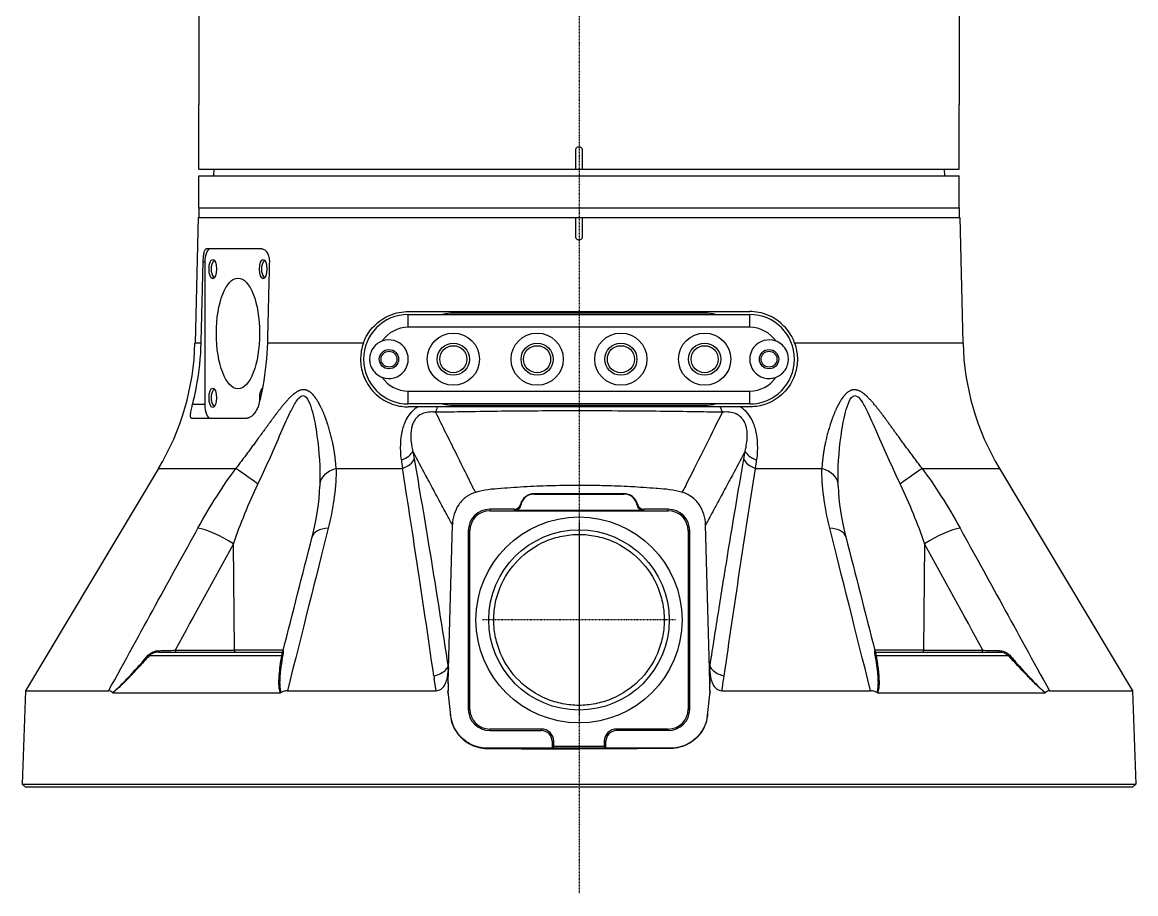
# Model space of a CAD drawing. Header units: millimetres. Extents: x 0 to 4378, y 0 to 2376.
# Drawn here: x 2128.3 to 2301.1, y 585.7 to 721.1 of the extents above; entities that cross this region are included whole.
import ezdxf

# ---------------------------------------------------------------- set-up
doc = ezdxf.new("R2010")
doc.units = ezdxf.units.MM
doc.header["$LTSCALE"] = 0.2
doc.linetypes.add('CENTER2', pattern=[1.125, 0.75, -0.125, 0.125, -0.125])
doc.layers.add('02_Center Line', color=1, linetype='CENTER2')

# ---------------------------------------------------------------- blocks, each defined once
blk = doc.blocks.new('A$C8e57dc05')
for p, q in [((-59, 168.38), (-59, 106)), ((59, 168.38), (59, 106)), ((-59, 96), (-59, 106)), ((59, 96), (59, 106)), ((-0.5, 96), (-0.5, 99)), ((0.5, 99), (0.5, 96)), ((-59, 96), (-0.5, 96)), ((-56.7, 96), (-56.71, 95)), ((-0.5, 96), (0.5, 96)), ((0.5, 96), (59, 96)), ((56.7, 96), (56.71, 95)), ((-59, 95), (59, 95)), ((-59, 90), (-59, 95)), ((59, 90), (59, 95)), ((-59, 90), (59, 90)), ((-59, 90), (-59, 88.5)), ((-59, 90), (59, 90)), ((59, 90), (59, 88.5)), ((-59.09, 88.5), (-59.6, 69.01)), ((-59.09, 88.5), (59.09, 88.5)), ((-0.5, 85.5), (-0.5, 88.5)), ((0.5, 88.5), (0.5, 85.5)), ((59.09, 88.5), (59.6, 69.01)), ((-49.24, 83.65), (-57.87, 83.65)), ((-58.07, 81.55), (-58.34, 81.55)), ((-58.07, 81.55), (-58.07, 59.45)), ((-26.5, 73.9), (26.5, 73.9)), ((-26.5, 73.45), (26.5, 73.45)), ((-26.5, 71.45), (-26.5, 73.45)), ((19.5, 73.65), (-19.5, 73.65)), ((26.5, 71.45), (26.5, 73.45)), ((26.5, 71.45), (-26.5, 71.45)), ((-58.65, 69.01), (-59.6, 69.01)), ((-33.46, 69.01), (-48.37, 69.01)), ((59.6, 69.01), (33.46, 69.01)), ((-26.5, 61.55), (26.5, 61.55)), ((-26.5, 59.55), (-26.5, 61.55)), ((26.5, 59.55), (26.5, 61.55)), ((-58.07, 59.45), (-59.99, 59.45)), ((26.5, 59.55), (-26.5, 59.55)), ((-25.09, 59.1), (-26.5, 59.1)), ((-21.96, 59.1), (-25.09, 59.1)), ((21.94, 59.1), (-21.96, 59.1)), ((-19.5, 59.35), (19.5, 59.35)), ((25.1, 59.1), (21.94, 59.1)), ((26.5, 59.1), (25.1, 59.1)), ((-60.16, 57.35), (-51.52, 57.35)), ((-65.26, 49.54), (-85.91, 14.99)), ((-65.26, 49.54), (-53.26, 49.54)), ((-37.7, 49.54), (-27.4, 49.54)), ((27.4, 49.54), (37.7, 49.54)), ((53.26, 49.54), (65.26, 49.54)), ((65.26, 49.54), (85.91, 14.99)), ((6.97, 45.63), (-6.97, 45.61)), ((-6.97, 45.61), (-6.97, 45.54)), ((-6.97, 45.54), (6.97, 45.56)), ((6.97, 45.56), (6.97, 45.63)), ((-10.05, 43.19), (-13.85, 43.19)), ((-13.85, 43.19), (-13.85, 42.95)), ((-13.85, 42.95), (13.85, 42.95)), ((10.02, 42.98), (-10.02, 42.98)), ((0, 42.98), (0, 42.95)), ((13.85, 43.19), (10.05, 43.19)), ((13.85, 42.95), (13.85, 43.19)), ((-58.53, 40.12), (-58.53, 40.12)), ((-20.26, 18.35), (-19.65, 40.77)), ((-16.95, 39.85), (-17.19, 39.85)), ((-17.19, 39.85), (-17.19, 12.15)), ((-16.95, 12.15), (-16.95, 39.85)), ((16.95, 39.85), (16.95, 12.15)), ((17.19, 39.85), (16.95, 39.85)), ((17.19, 12.15), (17.19, 39.85)), ((20.26, 18.35), (19.65, 40.77)), ((58.53, 40.12), (58.53, 40.12)), ((-53.49, 21.29), (-53.65, 37.81)), ((53.65, 37.81), (53.49, 21.29)), ((-65.21, 21), (-46.21, 21)), ((-62.69, 21.29), (-53.49, 21.29)), ((-45.9, 21.29), (-53.49, 21.29)), ((53.49, 21.29), (45.9, 21.29)), ((46.21, 21), (65.21, 21)), ((53.49, 21.29), (62.69, 21.29)), ((-66.68, 20.46), (-46.12, 20.46)), ((46.12, 20.46), (66.68, 20.46)), ((-20.32, 18.76), (-20.28, 18.45)), ((-20.32, 16.1), (-20.26, 18.35)), ((-20.32, 16.1), (-20.28, 18.3)), ((-20.26, 18.35), (-20.28, 18.3)), ((20.28, 18.3), (20.26, 18.35)), ((20.32, 16.1), (20.26, 18.35)), ((20.28, 18.45), (20.33, 18.76)), ((20.28, 18.3), (20.32, 16.1)), ((22.47, 16.89), (22.53, 17.3)), ((-71.23, 15.68), (-71.23, 15.68)), ((-22.18, 15), (-22.47, 16.89)), ((-20.3, 16.27), (-20.32, 14.98)), ((-20.3, 16.27), (-20.32, 16.1)), ((20.32, 16.1), (20.3, 16.27)), ((20.32, 14.98), (20.3, 16.27)), ((71.23, 15.68), (71.23, 15.68)), ((-85.91, 14.99), (-86.41, 0.5)), ((-85.91, 14.99), (-73.02, 14.99)), ((-72.35, 14.69), (-46.34, 14.69)), ((-45.26, 14.99), (-22.18, 14.99)), ((-20.33, 14.88), (-20.34, 14.98)), ((-20.33, 14.88), (-20.34, 14.98)), ((-20.33, 14.88), (-20.33, 14.88)), ((20.34, 14.98), (20.32, 14.98)), ((20.33, 14.88), (20.34, 14.98)), ((20.34, 14.98), (20.33, 14.88)), ((20.33, 14.88), (20.33, 14.88)), ((22.18, 14.99), (45.26, 14.99)), ((46.34, 14.69), (72.35, 14.69)), ((71.78, 15.18), (71.78, 15.18)), ((73.02, 14.99), (85.91, 14.99)), ((85.91, 14.99), (86.41, 0.5)), ((-17.19, 12.15), (-16.95, 12.15)), ((16.95, 12.15), (17.19, 12.15)), ((-19.91, 11.14), (-19.92, 11.14)), ((19.92, 11.14), (19.91, 11.14)), ((-5.83, 9.05), (-13.85, 9.05)), ((-13.85, 9.05), (-13.85, 8.81)), ((-13.85, 8.81), (-5.83, 8.81)), ((-5.83, 8.81), (-5.83, 9.05)), ((13.85, 9.05), (5.83, 9.05)), ((5.83, 8.81), (5.83, 9.05)), ((13.85, 8.81), (5.83, 8.81)), ((13.85, 8.81), (13.85, 9.05)), ((-4.17, 7.15), (-4.17, 6.08)), ((-3.93, 7.15), (-4.17, 7.15)), ((-3.93, 6.33), (-3.93, 7.15)), ((3.93, 7.15), (3.93, 6.33)), ((4.17, 7.15), (3.93, 7.15)), ((4.17, 6.08), (4.17, 7.15)), ((0, 6.08), (-14.17, 6.08)), ((-14.17, 6.08), (-4.17, 6.08)), ((0, 6.08), (-14.17, 6.08)), ((-14.17, 6.08), (-4.17, 6.08)), ((-4.17, 6.08), (-3.93, 6.33)), ((3.93, 6.33), (-3.93, 6.33)), ((14.17, 6.08), (0, 6.08)), ((0, 5.99), (0, 6.08)), ((14.17, 6.08), (0, 6.08)), ((3.93, 6.33), (4.17, 6.08)), ((4.17, 6.08), (14.17, 6.08)), ((4.17, 6.08), (14.17, 6.08)), ((-86.41, 0.5), (86.41, 0.5)), ((-85.93, 0), (-86.41, 0.5)), ((85.93, 0), (-85.93, 0)), ((85.93, 0), (86.41, 0.5))]:
    blk.add_line(p, q)
for centre, radius in [((-19.5, 66.5), 4.05), ((-6.5, 66.5), 4.05), ((6.5, 66.5), 4.05), ((19.5, 66.5), 4.05), ((-29.5, 66.5), 1.5), ((-29.5, 66.5), 1.23), ((-19.5, 66.5), 2.5), ((-19.5, 66.5), 2.1), ((-6.5, 66.5), 2.5), ((-6.5, 66.5), 2.1), ((6.5, 66.5), 2.5), ((6.5, 66.5), 2.1), ((19.5, 66.5), 2.5), ((19.5, 66.5), 2.1), ((29.5, 66.5), 1.5), ((29.5, 66.5), 1.23), ((0, 26), 16), ((0, 26), 14)]:
    blk.add_circle(centre, radius)
for centre, radius, start, end in [((-26.5, 66.5), 6.95, 90, 270), ((-19.5, 66.5), 7.15, 90, 103.5837), ((19.5, 66.5), 7.15, 76.4163, 90), ((26.5, 66.5), 6.95, 270, 90), ((-26.5, 66.5), 4.95, 90, 145.5885), ((26.5, 66.5), 4.95, 34.4115, 90), ((-29.5, 66.5), 3, 248.823, 111.177), ((29.5, 66.5), 3, 68.823, 291.177), ((-99.59, 70.06), 40, 329.1279, 358.5), ((99.59, 70.06), 40, 181.5, 210.8721), ((-26.5, 66.5), 4.95, 214.4115, 270), ((26.5, 66.5), 4.95, 270, 325.5885), ((-19.5, 66.5), 7.15, 256.4163, 270), ((19.5, 66.5), 7.15, 270, 283.5837), ((-52.24, 55.72), 5, 18.7432, 18.7676), ((-52.24, 55.72), 5, 18.7432, 18.7676), ((52.24, 55.72), 5, 161.1092, 161.2566), ((-6.97, 43.44), 2.17, 90.0924, 166.2597), ((-6.97, 43.44), 2.1, 90.0924, 169.9072), ((6.97, 43.46), 2.17, 13.3227, 90.0923), ((6.97, 43.46), 2.1, 9.6715, 90.0923), ((-13.85, 39.85), 3.34, 90, 180), ((-13.85, 39.85), 3.1, 90, 180), ((13.85, 39.85), 3.34, 360, 90), ((13.85, 39.85), 3.1, 0, 90), ((-179.07, -4.62), 159.93, 5.6562, 7.0042), ((179.07, -4.62), 159.93, 172.9958, 174.3438), ((-13.85, 12.15), 3.34, 180, 270), ((-13.85, 12.15), 3.1, 180, 270), ((13.85, 12.15), 3.1, 270, 0), ((13.85, 12.15), 3.34, 270, 360), ((-5.83, 7.15), 1.9, 359.9077, 90), ((-5.83, 7.15), 1.66, 359.9077, 90), ((5.83, 7.15), 1.9, 90, 180.0923), ((5.83, 7.15), 1.66, 90, 180.0923)]:
    blk.add_arc(centre, radius, start, end)
for centre, major_axis, ratio, start_param, end_param in [((-57.25, 81.55), (0, 2.1), 0.390731, 0, 1.570796), ((-56.61, 80.5), (0, 1.25), 0.390731, 6.049734, 9.65823), ((-48.79, 80.5), (0, 1.25), 0.390731, 6.049734, 9.65823), ((-56.61, 60.5), (0, 1.25), 0.390731, 6.049734, 9.65823), ((-49.02, 60.5), (0, 1.5), 0.390731, 0.205284, 1.911508), ((-45.37, 55.72), (0, 5), 0.868445, 6.138405, 6.138503), ((45.37, 55.72), (0, 5), 0.868445, 0.144148, 0.144722), ((-57.25, 59.45), (0, -2.1), 0.390731, 4.712389, 6.283185), ((-22.83, 60.85), (-0.01, 3), 0.357079, 3.672446, 4.087749), ((22.81, 60.85), (0.01, 3), 0.357294, 2.196055, 2.611263), ((45.37, 55.72), (0, 5), 0.868445, 0.412475, 0.412481), ((-28.69, 52.31), (2.96, 0.47), 0.557742, 5.011483, 5.958751), ((-25.72, 49.89), (1.39, 2.66), 0.815334, 0.639928, 0.640823), ((28.69, 52.31), (-2.96, 0.47), 0.557597, 0.324372, 1.271561), ((25.72, 49.89), (1.39, -2.66), 0.815334, 2.500772, 2.501614), ((-18.02, 66.21), (-0.29, -37.61), 0.274945, 5.134704, 5.173788), ((-28.48, 51.08), (2.95, 0.52), 0.589057, 4.98167, 5.949617), ((-25.72, 49.89), (3, 0.16), 0.173988, 1.26385, 1.263895), ((25.72, 49.89), (-3, 0.16), 0.173988, 5.019996, 5.020042), ((28.48, 51.08), (-2.95, 0.52), 0.589055, 0.333545, 1.301502), ((18.02, 66.21), (-0.29, 37.61), 0.274915, 4.251018, 4.290277), ((-49.76, 46.97), (-4.05, 2.93), 0.011762, 4.740824, 5.764314), ((-35.22, 46.97), (-5, 0.07), 0.585411, 5.239754, 6.263245), ((35.22, 46.97), (5, 0.07), 0.585411, 0.019941, 1.043431), ((49.76, 46.97), (4.05, 2.93), 0.011762, 0.518871, 1.542362), ((1043.43, -568.16), (-1027.19, 614.44), 0.484985, 6.282229, 6.284059), ((1043.43, -568.16), (-1027.19, 614.44), 0.484985, 6.282229, 6.284059), ((165.22, 106.7), (-186.67, -48.48), 0.468589, 0.1424, 0.148339), ((165.22, 106.7), (-186.67, -48.48), 0.468589, 0.1424, 0.148339), ((-10.05, 44.19), (-0.099, 0.996), 0.998615, 3.04286, 4.373273), ((-10.02, 43.98), (0.159, -0.989), 0.998593, 6.123851, 7.517836), ((1555.62, 504.2), (-1564.67, -460.36), 0.038153, 6.281207, 6.283661), ((-1557.03, 506.54), (1566.09, -462.68), 0.038188, 6.282491, 6.284942), ((10.02, 43.98), (-0.166, -0.987), 0.998589, 5.048536, 6.449863), ((10.05, 44.19), (-0.106, -0.996), 0.998613, 5.051016, 6.388706), ((1225.74, 43.53), (-1235.81, 0), 0.052336, 0.005169, 0.00841), ((-1225.03, 43.55), (1235.1, 0), 0.052336, 6.274402, 6.277645), ((-55.56, 37.68), (-4.39, 2.4), 0.218433, 4.383548, 5.778492), ((-36.57, 37.68), (-4.84, 1.24), 0.468779, 5.336155, 6.2832), ((36.57, 37.68), (4.84, 1.24), 0.468779, 6.28317, 7.230215), ((55.56, 37.68), (4.39, 2.4), 0.218433, 0.504693, 1.899637), ((-36.57, 37.68), (-4.84, 1.24), 0.468779, 0.000015, 0.000887), ((36.57, 37.68), (4.84, 1.24), 0.468779, 6.282299, 6.28317), ((-67.62, 21.52), (14.71, 0.29), 0.02353, 4.875876, 5.053548), ((-65.21, 21.3), (0, -0.3), 0.003767, 4.959733, 6.283185), ((-62.57, 21.3), (0, -0.3), 0.382683, 4.73857, 6.283185), ((-53.37, 21.3), (0, -0.3), 0.382683, 4.735297, 6.283185), ((-46.21, 21.3), (-0.073, -0.291), 0.999994, 0.247328, 1.570796), ((46.21, 21.3), (0.073, -0.291), 0.999994, 4.712389, 6.035857), ((53.37, 21.3), (0, -0.3), 0.382683, 0, 1.547888), ((62.57, 21.3), (0, -0.3), 0.382683, 0, 1.544615), ((65.21, 21.3), (0, -0.3), 0.003767, 0, 1.323452), ((-66.87, 20.66), (-0.224, 0.2), 0.134465, 1.948729, 2.686312), ((-46.25, 20.66), (0.295, -0.054), 0.660564, 5.287348, 6.024931), ((46.25, 20.66), (-0.295, -0.054), 0.660564, 0.258254, 0.995837), ((66.87, 20.66), (-0.224, -0.2), 0.134465, 0.455281, 1.192863), ((271.96, 35.69), (-294.35, 47.21), 0.836196, 0.262955, 0.264608), ((-29.22, 25.69), (-7.25, 11.15), 0.468896, 3.729367, 3.745925), ((-23.15, 18.43), (2.96, 0.46), 0.547763, 5.932152, 5.961535), ((-0.47, -35.2), (86.39, 23.11), 0.636339, 1.630182, 1.630199), ((23.15, 18.43), (-2.96, 0.46), 0.547764, 0.32164, 0.35105), ((28.49, 25.12), (-6.5, -10.56), 0.474806, 5.64744, 5.664857), ((0.47, -35.2), (86.39, -23.11), 0.636342, 1.511381, 1.511398), ((-283.4, -703.41), (317.76, 1361.56), 0.115024, 5.294815, 5.296453), ((13.1, -89.57), (88.92, -378.22), 0.027941, 4.425712, 4.425723), ((-1.16, 149.42), (29.64, 133.4), 0.565777, 3.276907, 3.277209)]:
    blk.add_ellipse(centre, major_axis=major_axis, ratio=ratio, start_param=start_param, end_param=end_param)
for centre, major_axis in [((-56.84, 80.5), (0, -1.5)), ((-49.02, 80.5), (0, -1.5)), ((-52.93, 70.5), (0, 8.6)), ((-56.84, 60.5), (0, -1.5))]:
    blk.add_ellipse(centre, major_axis=major_axis, ratio=0.390731)
for points, knots in [([(-0.5, 99), (-0.5, 99.06), (-0.49, 99.11), (-0.47, 99.17), (-0.45, 99.22), (-0.43, 99.27), (-0.39, 99.31), (-0.36, 99.36), (-0.31, 99.39), (-0.27, 99.42), (-0.22, 99.45), (-0.16, 99.48), (-0.11, 99.49), (-0.07, 99.5), (-0.04, 99.5), (0, 99.5), (0.06, 99.5), (0.11, 99.49), (0.17, 99.47), (0.22, 99.45), (0.27, 99.43), (0.31, 99.39), (0.36, 99.36), (0.39, 99.31), (0.42, 99.27), (0.45, 99.22), (0.48, 99.16), (0.49, 99.11), (0.5, 99.07), (0.5, 99.04), (0.5, 99)], [0, 0, 0, 0, 0.107468, 0.107468, 0.107468, 0.214935, 0.214935, 0.214935, 0.322405, 0.322405, 0.322405, 0.429877, 0.429877, 0.429877, 0.5, 0.5, 0.5, 0.607468, 0.607468, 0.607468, 0.714935, 0.714935, 0.714935, 0.822405, 0.822405, 0.822405, 0.929877, 0.929877, 0.929877, 1, 1, 1, 1]), ([(0.5, 85.5), (0.5, 85.44), (0.49, 85.37), (0.44, 85.25), (0.4, 85.19), (0.31, 85.1), (0.25, 85.06), (0.13, 85.01), (0.06, 85), (-0.06, 85), (-0.13, 85.01), (-0.25, 85.06), (-0.31, 85.1), (-0.4, 85.19), (-0.44, 85.25), (-0.49, 85.37), (-0.5, 85.44), (-0.5, 85.5)], [-0.3013915, -0.3013915, -0.3013915, -0.3013915, -0.2825592, -0.2825592, -0.2637158, -0.2637158, -0.2448765, -0.2448765, -0.2260372, -0.2260372, -0.207198, -0.207198, -0.1883587, -0.1883587, -0.1695153, -0.1695153, -0.150683, -0.150683, -0.150683, -0.150683]), ([(-58.34, 81.55), (-58.34, 81.55), (-58.34, 81.56), (-58.33, 81.83), (-58.32, 82.11), (-58.26, 82.62), (-58.23, 82.85), (-58.15, 83.22), (-58.1, 83.39), (-57.99, 83.6), (-57.93, 83.65), (-57.87, 83.65)], [0.6379721, 0.6379721, 0.6379721, 0.6379721, 0.6391913, 0.6391913, 0.7180921, 0.7180921, 0.796993, 0.796993, 0.8776444, 0.8776444, 0.9572533, 0.9572533, 0.9572533, 0.9572533]), ([(-49.24, 83.65), (-49.09, 83.65), (-48.93, 83.6), (-48.64, 83.39), (-48.5, 83.22), (-48.29, 82.85), (-48.2, 82.62), (-48.08, 82.11), (-48.06, 81.83), (-48.06, 81.56), (-48.06, 81.56), (-48.06, 81.55), (-48.06, 81.55)], [-0.3180621, -0.3180621, -0.3180621, -0.3180621, -0.2384532, -0.2384532, -0.1578017, -0.1578017, -0.0789009, -0.0789009, 0, 0, 0, 0.0012192, 0.0012192, 0.0012192, 0.0012192]), ([(-33.46, 69.01), (-33.42, 69.14), (-33.37, 69.26), (-32.95, 70.25), (-32.41, 71.04), (-31.13, 72.36), (-30.27, 72.95), (-28.42, 73.71), (-27.43, 73.9), (-26.5, 73.9)], [-4.4975814, -4.4975814, -4.4975814, -4.4975814, -4.4595044, -4.4595044, -4.1821345, -4.1821345, -3.8611418, -3.8611418, -3.5497383, -3.5497383, -3.5497383, -3.5497383]), ([(33.46, 69.01), (33.42, 69.14), (33.37, 69.26), (32.95, 70.25), (32.41, 71.04), (31.13, 72.36), (30.27, 72.95), (28.42, 73.71), (27.43, 73.9), (26.5, 73.9)], [2.6144338, 2.6144338, 2.6144338, 2.6144338, 2.6525109, 2.6525109, 2.9298808, 2.9298808, 3.2508735, 3.2508735, 3.562277, 3.562277, 3.562277, 3.562277]), ([(-30.58, 69.3), (-30.87, 69.18), (-31.15, 69.03), (-31.7, 68.58), (-31.95, 68.28), (-32.29, 67.65), (-32.4, 67.34), (-32.5, 66.79), (-32.51, 66.55), (-32.48, 66.05), (-32.43, 65.79), (-32.22, 65.16), (-32.01, 64.81), (-31.51, 64.25), (-31.24, 64.03), (-30.81, 63.8), (-30.7, 63.75), (-30.58, 63.7)], [1.2268669, 1.2268669, 1.2268669, 1.2268669, 1.3235072, 1.3235072, 1.4458602, 1.4458602, 1.5462407, 1.5462407, 1.6187246, 1.6187246, 1.7008007, 1.7008007, 1.8260436, 1.8260436, 1.9370582, 1.9370582, 1.9761784, 1.9761784, 1.9761784, 1.9761784]), ([(30.58, 63.7), (30.87, 63.82), (31.15, 63.97), (31.7, 64.42), (31.95, 64.72), (32.29, 65.35), (32.4, 65.66), (32.5, 66.21), (32.51, 66.45), (32.48, 66.95), (32.43, 67.21), (32.22, 67.84), (32.01, 68.19), (31.51, 68.75), (31.24, 68.97), (30.81, 69.2), (30.7, 69.25), (30.58, 69.3)], [1.2268669, 1.2268669, 1.2268669, 1.2268669, 1.3235072, 1.3235072, 1.4458602, 1.4458602, 1.5462407, 1.5462407, 1.6187246, 1.6187246, 1.7008007, 1.7008007, 1.8260436, 1.8260436, 1.9370582, 1.9370582, 1.9761784, 1.9761784, 1.9761784, 1.9761784]), ([(-59.99, 59.45), (-59.75, 60.39), (-59.53, 61.34), (-58.93, 64.56), (-58.7, 66.86), (-58.65, 69.01)], [10.9010528, 10.9010528, 10.9010528, 10.9010528, 11.1717579, 11.1717579, 11.804323, 11.804323, 11.804323, 11.804323]), ([(-48.37, 69.01), (-48.43, 66.86), (-48.66, 64.56), (-49.26, 61.34), (-49.47, 60.39), (-49.71, 59.45)], [12.011222, 12.011222, 12.011222, 12.011222, 12.6437871, 12.6437871, 12.9144923, 12.9144923, 12.9144923, 12.9144923]), ([(-33.46, 69.01), (-33.6, 68.62), (-33.71, 68.2), (-33.92, 67.05), (-33.93, 66.31), (-33.74, 64.74), (-33.49, 63.94), (-32.67, 62.27), (-32, 61.44), (-30.44, 60.16), (-29.57, 59.7), (-27.96, 59.21), (-27.24, 59.1), (-26.5, 59.1)], [-3.945016, -3.945016, -3.945016, -3.945016, -3.812381, -3.812381, -3.585477, -3.585477, -3.313627, -3.313627, -2.951009, -2.951009, -2.619445, -2.619445, -2.379641, -2.379641, -2.379641, -2.379641]), ([(33.46, 69.01), (33.6, 68.63), (33.71, 68.23), (33.91, 67.11), (33.93, 66.4), (33.77, 64.94), (33.58, 64.22), (32.91, 62.68), (32.38, 61.92), (31.04, 60.57), (30.19, 60.01), (28.53, 59.34), (27.75, 59.16), (26.8, 59.1), (26.65, 59.1), (26.5, 59.1)], [1.005877, 1.005877, 1.005877, 1.005877, 1.132319, 1.132319, 1.349956, 1.349956, 1.587223, 1.587223, 1.902131, 1.902131, 2.260383, 2.260383, 2.533826, 2.533826, 2.583595, 2.583595, 2.583595, 2.583595]), ([(-49.84, 47.1), (-48.66, 49.58), (-47.55, 52.09), (-45.92, 55.83), (-45.38, 57.07), (-44.52, 58.84), (-44.22, 59.42), (-43.58, 60.41), (-43.21, 60.84), (-42.47, 60.86), (-42.17, 60.43), (-41.71, 59.46), (-41.53, 58.89), (-41.07, 57.12), (-40.85, 55.87), (-40.33, 52.12), (-40.17, 49.59), (-40.22, 47.1)], [0, 0, 0, 0, 0.25, 0.25, 0.375, 0.375, 0.4375, 0.4375, 0.5, 0.5, 0.5625, 0.5625, 0.625, 0.625, 0.75, 0.75, 1, 1, 1, 1]), ([(40.22, 47.1), (40.17, 49.58), (40.33, 52.09), (40.84, 55.83), (41.06, 57.07), (41.52, 58.84), (41.7, 59.42), (42.15, 60.41), (42.45, 60.84), (43.19, 60.86), (43.56, 60.43), (44.2, 59.46), (44.5, 58.89), (45.36, 57.12), (45.9, 55.87), (47.54, 52.12), (48.65, 49.59), (49.84, 47.1)], [0, 0, 0, 0, 0.25, 0.25, 0.375, 0.375, 0.4375, 0.4375, 0.5, 0.5, 0.5625, 0.5625, 0.625, 0.625, 0.75, 0.75, 1, 1, 1, 1]), ([(-60.16, 57.35), (-60.16, 57.35), (-60.16, 57.35), (-60.17, 57.35), (-60.17, 57.35), (-60.19, 57.35), (-60.19, 57.36), (-60.22, 57.37), (-60.24, 57.4), (-60.29, 57.5), (-60.3, 57.61), (-60.29, 57.91), (-60.27, 58.11), (-60.19, 58.59), (-60.13, 58.87), (-60.04, 59.26), (-60.01, 59.35), (-59.99, 59.45)], [-0.3477684, -0.3477684, -0.3477684, -0.3477684, -0.345386, -0.345386, -0.3386296, -0.3386296, -0.3271859, -0.3271859, -0.2869692, -0.2869692, -0.2114242, -0.2114242, -0.12316, -0.12316, -0.0304817, -0.0304817, 0, 0, 0, 0]), ([(-49.71, 59.45), (-49.77, 59.23), (-49.85, 59.01), (-50.06, 58.55), (-50.2, 58.32), (-50.5, 57.94), (-50.64, 57.79), (-50.92, 57.57), (-51.04, 57.49), (-51.23, 57.4), (-51.3, 57.38), (-51.4, 57.36), (-51.43, 57.36), (-51.47, 57.35), (-51.49, 57.35), (-51.51, 57.35), (-51.52, 57.35), (-51.52, 57.35)], [-0.6836145, -0.6836145, -0.6836145, -0.6836145, -0.6141635, -0.6141635, -0.5308239, -0.5308239, -0.4571722, -0.4571722, -0.3969814, -0.3969814, -0.3635709, -0.3635709, -0.3478024, -0.3478024, -0.3393636, -0.3393636, -0.3355566, -0.3355566, -0.3355566, -0.3355566]), ([(-27.57, 50.87), (-27.76, 52.59), (-27.71, 54.13), (-27.4, 55.43), (-27.24, 56.08), (-27.07, 56.62), (-26.67, 57.32), (-26.28, 58.01), (-25.72, 58.65), (-25.09, 59.1)], [0, 0, 0, 0, 0.5, 0.5, 0.5, 0.75, 0.75, 0.75, 1, 1, 1, 1]), ([(25.1, 59.1), (25.73, 58.64), (26.28, 58.01), (26.68, 57.31), (27.08, 56.62), (27.25, 56.07), (27.4, 55.42), (27.71, 54.13), (27.77, 52.59), (27.57, 50.87)], [0, 0, 0, 0, 0.25, 0.25, 0.25, 0.5, 0.5, 0.5, 1, 1, 1, 1]), ([(-22.28, 58.27), (-22.49, 58.29), (-22.68, 58.3), (-23.04, 58.3), (-23.15, 58.3), (-23.74, 58.24), (-24.06, 58.16), (-24.8, 57.8), (-25.11, 57.55), (-25.48, 57.09), (-25.59, 56.92), (-25.73, 56.65), (-25.77, 56.56), (-25.85, 56.36), (-25.9, 56.22), (-26.21, 55.17), (-26.17, 53.82), (-25.8, 52.23)], [0, 0, 0, 0, 0.0625, 0.0625, 0.125, 0.125, 0.25, 0.25, 0.375, 0.375, 0.4375, 0.4375, 0.46875, 0.46875, 0.5, 0.5, 1, 1, 1, 1]), ([(-22.28, 58.27), (-21.22, 56.13), (-20.19, 54.06), (-19.19, 52.05), (-18.61, 50.88), (-18.04, 49.73), (-17.48, 48.6), (-17.24, 48.1), (-16.99, 47.6), (-16.75, 47.1), (-16.71, 47.03), (-16.67, 46.95), (-16.64, 46.88), (-16.54, 46.68), (-16.44, 46.49), (-16.34, 46.29)], [0, 0, 0, 0, 0.503955, 0.503955, 0.503955, 0.797494, 0.797494, 0.797494, 0.92816, 0.92816, 0.92816, 0.94799, 0.94799, 0.94799, 1, 1, 1, 1]), ([(20.87, 58.28), (19.52, 58.29), (18.18, 58.32), (16.8, 58.34), (14.97, 58.37), (13.12, 58.39), (11.25, 58.41), (10.21, 58.42), (9.17, 58.43), (8.12, 58.44), (5.43, 58.46), (2.72, 58.47), (0.01, 58.47), (-3.79, 58.47), (-7.61, 58.45), (-11.33, 58.41), (-13.14, 58.39), (-14.94, 58.36), (-16.73, 58.34), (-16.77, 58.34), (-16.81, 58.34), (-16.85, 58.34), (-18.21, 58.31), (-19.55, 58.29), (-20.87, 58.28)], [0, 0, 0, 0, 0.100865, 0.100865, 0.100865, 0.23445, 0.23445, 0.23445, 0.308759, 0.308759, 0.308759, 0.5, 0.5, 0.5, 0.767138, 0.767138, 0.767138, 0.897641, 0.897641, 0.897641, 0.900606, 0.900606, 0.900606, 1, 1, 1, 1]), ([(25.8, 52.23), (25.98, 53.02), (26.09, 53.75), (26.11, 54.41), (26.11, 54.41), (26.11, 54.42), (26.11, 54.42), (26.12, 54.75), (26.11, 55.06), (26.08, 55.35), (26.06, 55.5), (26.04, 55.64), (26.01, 55.78), (26, 55.84), (25.98, 55.91), (25.97, 55.97), (25.95, 56.04), (25.94, 56.06), (25.91, 56.16), (25.87, 56.32), (25.81, 56.47), (25.75, 56.61), (25.64, 56.84), (25.51, 57.06), (25.35, 57.25), (25.23, 57.41), (25.09, 57.54), (24.93, 57.67), (24.77, 57.79), (24.56, 57.92), (24.42, 57.99), (24.38, 58.01), (24.33, 58.03), (24.29, 58.05), (23.76, 58.26), (23.07, 58.36), (22.27, 58.27)], [0, 0, 0, 0, 0.248288, 0.248288, 0.248288, 0.25, 0.25, 0.25, 0.375, 0.375, 0.375, 0.4375, 0.4375, 0.4375, 0.46875, 0.46875, 0.46875, 0.5, 0.5, 0.5, 0.546736, 0.546736, 0.546736, 0.625, 0.625, 0.625, 0.6875, 0.6875, 0.6875, 0.75, 0.75, 0.75, 0.769239, 0.769239, 0.769239, 1, 1, 1, 1]), ([(-19.65, 40.77), (-19.94, 41.31), (-20.23, 41.85), (-20.53, 42.39), (-20.63, 42.57), (-20.72, 42.75), (-20.82, 42.94), (-21.03, 43.32), (-21.24, 43.7), (-21.45, 44.09), (-21.6, 44.38), (-21.76, 44.67), (-21.92, 44.97), (-22.37, 45.81), (-22.83, 46.66), (-23.28, 47.5), (-23.45, 47.83), (-23.62, 48.15), (-23.8, 48.47), (-24.42, 49.64), (-25.05, 50.81), (-25.67, 51.99), (-25.71, 52.07), (-25.76, 52.15), (-25.8, 52.23)], [0, 0, 0, 0, 0.142165, 0.142165, 0.142165, 0.190379, 0.190379, 0.190379, 0.291409, 0.291409, 0.291409, 0.368385, 0.368385, 0.368385, 0.589898, 0.589898, 0.589898, 0.673716, 0.673716, 0.673716, 0.979051, 0.979051, 0.979051, 1, 1, 1, 1]), ([(25.8, 52.23), (25.76, 52.15), (25.71, 52.07), (25.67, 51.99), (25.05, 50.82), (24.42, 49.64), (23.8, 48.48), (23.63, 48.15), (23.45, 47.83), (23.28, 47.51), (22.83, 46.66), (22.37, 45.82), (21.92, 44.98), (21.76, 44.68), (21.6, 44.39), (21.45, 44.09), (21.14, 43.52), (20.83, 42.96), (20.53, 42.39), (20.37, 42.09), (20.2, 41.79), (20.04, 41.5), (19.91, 41.25), (19.78, 41.01), (19.65, 40.77)], [0, 0, 0, 0, 0.020822, 0.020822, 0.020822, 0.326008, 0.326008, 0.326008, 0.410231, 0.410231, 0.410231, 0.631192, 0.631192, 0.631192, 0.708655, 0.708655, 0.708655, 0.857866, 0.857866, 0.857866, 0.936375, 0.936375, 0.936375, 1, 1, 1, 1]), ([(20.26, 18.35), (20.72, 21.31), (21.16, 24.16), (21.6, 26.9), (21.81, 28.27), (22.03, 29.62), (22.24, 30.94), (22.35, 31.6), (22.45, 32.26), (22.56, 32.9), (22.61, 33.23), (22.66, 33.55), (22.71, 33.87), (22.74, 34.03), (22.76, 34.19), (22.79, 34.35), (22.81, 34.51), (22.84, 34.64), (22.87, 34.82), (23.83, 40.75), (24.74, 46.14), (25.59, 51)], [0, 0, 0, 0, 0.25, 0.25, 0.25, 0.375, 0.375, 0.375, 0.4375, 0.4375, 0.4375, 0.46875, 0.46875, 0.46875, 0.484375, 0.484375, 0.484375, 0.5, 0.5, 0.5, 1, 1, 1, 1]), ([(15.97, 45.84), (14.71, 46.2), (13.43, 46.33), (12.16, 46.41), (12.1, 46.42), (12.05, 46.42), (11.99, 46.42), (10.7, 46.51), (9.41, 46.6), (8.11, 46.68), (8.07, 46.68), (8.03, 46.68), (7.99, 46.68), (6.68, 46.75), (5.37, 46.81), (4.06, 46.84), (2.71, 46.88), (1.36, 46.9), (0.01, 46.9), (0, 46.9), (-0.02, 46.9), (-0.03, 46.9), (-1.37, 46.9), (-2.7, 46.88), (-4.04, 46.84), (-5.38, 46.81), (-6.73, 46.75), (-8.07, 46.68), (-8.08, 46.68), (-8.09, 46.68), (-8.1, 46.68), (-9.43, 46.6), (-10.75, 46.51), (-12.07, 46.41), (-12.1, 46.41), (-12.13, 46.41), (-12.15, 46.41), (-13.46, 46.32), (-14.77, 46.21), (-16.05, 45.82)], [0.0000002, 0.0000002, 0.0000002, 0.0000002, 0.1197627, 0.1197627, 0.1197627, 0.125, 0.125, 0.125, 0.246087, 0.246087, 0.246087, 0.25, 0.25, 0.25, 0.3724227, 0.3724227, 0.3724227, 0.4986303, 0.4986303, 0.4986303, 0.5, 0.5, 0.5, 0.6246397, 0.6246397, 0.6246397, 0.75, 0.75, 0.75, 0.7511764, 0.7511764, 0.7511764, 0.875, 0.875, 0.875, 0.8775503, 0.8775503, 0.8775503, 1, 1, 1, 1]), ([(15.97, 45.84), (14.71, 46.2), (13.43, 46.33), (12.16, 46.41), (12.1, 46.42), (12.05, 46.42), (11.99, 46.42), (10.7, 46.51), (9.41, 46.6), (8.11, 46.68), (8.07, 46.68), (8.03, 46.68), (7.99, 46.68), (6.68, 46.75), (5.37, 46.81), (4.06, 46.84), (2.98, 46.87), (1.9, 46.89), (0.81, 46.9), (0.55, 46.9), (0.28, 46.9), (0.01, 46.9), (0, 46.9), (-0.02, 46.9), (-0.03, 46.9), (-1.37, 46.9), (-2.7, 46.88), (-4.04, 46.84), (-5.38, 46.81), (-6.73, 46.75), (-8.07, 46.68), (-8.08, 46.68), (-8.09, 46.68), (-8.1, 46.68), (-9.43, 46.6), (-10.75, 46.51), (-12.07, 46.41), (-12.1, 46.41), (-12.13, 46.41), (-12.15, 46.41), (-13.46, 46.32), (-14.77, 46.21), (-16.05, 45.82)], [0.0000002, 0.0000002, 0.0000002, 0.0000002, 0.1197627, 0.1197627, 0.1197627, 0.125, 0.125, 0.125, 0.246087, 0.246087, 0.246087, 0.25, 0.25, 0.25, 0.3724227, 0.3724227, 0.3724227, 0.4736258, 0.4736258, 0.4736258, 0.4986303, 0.4986303, 0.4986303, 0.5, 0.5, 0.5, 0.6246397, 0.6246397, 0.6246397, 0.75, 0.75, 0.75, 0.7511764, 0.7511764, 0.7511764, 0.875, 0.875, 0.875, 0.8775503, 0.8775503, 0.8775503, 1, 1, 1, 1]), ([(-16.05, 45.82), (-16.56, 45.67), (-17.05, 45.42), (-17.95, 44.77), (-18.35, 44.36), (-18.98, 43.44), (-19.22, 42.93), (-19.54, 41.88), (-19.63, 41.32), (-19.65, 40.77)], [-0.6621412, -0.6621412, -0.6621412, -0.6621412, -0.5000047, -0.5000047, -0.3301858, -0.3301858, -0.164801, -0.164801, -0.0000073, -0.0000073, -0.0000073, -0.0000073]), ([(19.65, 40.77), (19.63, 41.33), (19.54, 41.89), (19.21, 42.95), (18.97, 43.46), (18.37, 44.33), (17.97, 44.77), (17.17, 45.33), (16.69, 45.63), (15.97, 45.84)], [-1.628416, -1.628416, -1.628416, -1.628416, -1.143091, -1.143091, -0.655922, -0.655922, -0.223229, -0.223229, -0.000011, -0.000011, -0.000011, -0.000011]), ([(13.15, 27.52), (13.11, 27.81), (13.07, 28.1), (12.86, 29.27), (12.61, 30.13), (11.62, 32.61), (10.61, 34.11), (8.29, 36.5), (6.8, 37.54), (4.33, 38.59), (3.47, 38.85), (1.73, 39.2), (0.85, 39.29), (-0.85, 39.29), (-1.73, 39.2), (-3.47, 38.85), (-4.33, 38.59), (-6.8, 37.54), (-8.29, 36.5), (-10.61, 34.11), (-11.62, 32.61), (-12.61, 30.13), (-12.86, 29.27), (-13.18, 27.52), (-13.25, 26.65), (-13.23, 25.79), (-13.22, 24.97), (-13.13, 24.11), (-12.77, 22.42), (-12.51, 21.58), (-11.48, 19.17), (-10.46, 17.72), (-8.14, 15.41), (-6.66, 14.41), (-4.24, 13.4), (-3.39, 13.15), (-1.69, 12.81), (-0.83, 12.73), (0.83, 12.73), (1.69, 12.81), (3.39, 13.15), (4.24, 13.4), (6.66, 14.41), (8.14, 15.41), (10.46, 17.72), (11.48, 19.17), (12.51, 21.58), (12.77, 22.42), (13.13, 24.11), (13.22, 24.97), (13.24, 26.36), (13.21, 26.94), (13.15, 27.52)], [4.151559, 4.151559, 4.151559, 4.151559, 4.237295, 4.237295, 4.49331, 4.49331, 5.005338, 5.005338, 5.517531, 5.517531, 5.773627, 5.773627, 6.029724, 6.029724, 6.28582, 6.28582, 6.541917, 6.541917, 7.05411, 7.05411, 7.566138, 7.566138, 7.822152, 7.822152, 8.078167, 8.078167, 8.078167, 8.326445, 8.326445, 8.574723, 8.574723, 9.071279, 9.071279, 9.570043, 9.570043, 9.819425, 9.819425, 10.068807, 10.068807, 10.318189, 10.318189, 10.567571, 10.567571, 11.066335, 11.066335, 11.562892, 11.562892, 11.81117, 11.81117, 12.059448, 12.059448, 12.229726, 12.229726, 12.229726, 12.229726]), ([(-66.81, 20.56), (-66.63, 20.76), (-66.35, 20.94), (-66.08, 21.05), (-65.81, 21.16), (-65.52, 21.22), (-65.21, 21.23)], [0, 0, 0, 0, 0.5, 0.5, 0.5, 1, 1, 1, 1]), ([(-65.21, 21), (-65.22, 21), (-65.47, 20.99), (-65.64, 20.97), (-65.72, 20.95), (-65.79, 20.94), (-65.86, 20.92), (-65.92, 20.9), (-65.94, 20.9), (-66.01, 20.87), (-66.31, 20.77), (-66.53, 20.62), (-66.68, 20.46)], [0, 0, 0, 0, 0.25, 0.25, 0.25, 0.375, 0.375, 0.375, 0.5, 0.5, 0.5, 1, 1, 1, 1]), ([(-45.92, 21.23), (-45.92, 21.22), (-45.92, 21.17), (-45.92, 21.05), (-45.92, 20.93), (-45.93, 20.76), (-45.97, 20.56)], [0.0101077, 0.0101077, 0.0101077, 0.0101077, 0.5, 0.5, 0.5, 1, 1, 1, 1]), ([(45.97, 20.56), (45.93, 20.76), (45.92, 20.94), (45.92, 21.05), (45.92, 21.16), (45.92, 21.22), (45.92, 21.23)], [0, 0, 0, 0, 0.5, 0.5, 0.5, 0.9899733, 0.9899733, 0.9899733, 0.9899733]), ([(62.69, 21.29), (62.81, 21.29), (62.96, 21.28), (63.37, 21.27), (63.66, 21.27), (64.46, 21.24), (64.9, 21.23), (65.21, 21.23)], [0, 0, 0, 0, 0.25, 0.25, 0.5, 0.5, 1, 1, 1, 1]), ([(65.21, 21.23), (65.51, 21.22), (65.76, 21.18), (66.07, 21.05), (66.39, 20.93), (66.63, 20.76), (66.81, 20.56)], [0, 0, 0, 0, 0.5, 0.5, 0.5, 1, 1, 1, 1]), ([(-72.4, 14.71), (-72.02, 15.03), (-71.6, 15.41), (-71.16, 15.84), (-71.09, 15.91), (-71.02, 15.98), (-70.95, 16.05), (-70.82, 16.18), (-70.7, 16.3), (-70.57, 16.44), (-70.36, 16.65), (-70.14, 16.89), (-69.89, 17.14), (-69.78, 17.27), (-69.66, 17.4), (-69.54, 17.53), (-68.67, 18.45), (-67.78, 19.45), (-66.81, 20.56)], [0, 0, 0, 0, 0.25, 0.25, 0.25, 0.2932173, 0.2932173, 0.2932173, 0.375, 0.375, 0.375, 0.5, 0.5, 0.5, 0.5610134, 0.5610134, 0.5610134, 1, 1, 1, 1]), ([(-66.68, 20.46), (-67.26, 19.82), (-67.81, 19.22), (-68.33, 18.65), (-68.6, 18.37), (-68.85, 18.09), (-69.11, 17.83), (-69.22, 17.7), (-69.34, 17.58), (-69.46, 17.46), (-69.46, 17.45), (-69.47, 17.44), (-69.48, 17.44), (-69.6, 17.31), (-69.7, 17.2), (-69.84, 17.06), (-70.25, 16.64), (-70.59, 16.29), (-70.9, 15.99), (-71.02, 15.88), (-71.14, 15.76), (-71.25, 15.66), (-71.45, 15.47), (-71.6, 15.33), (-71.78, 15.18), (-71.96, 15.02), (-72.15, 14.86), (-72.35, 14.69)], [0, 0, 0, 0, 0.25, 0.25, 0.25, 0.375, 0.375, 0.375, 0.4338256, 0.4338256, 0.4338256, 0.4375, 0.4375, 0.4375, 0.5, 0.5, 0.5, 0.6787886, 0.6787886, 0.6787886, 0.75, 0.75, 0.75, 0.875, 0.875, 0.875, 0.9999999, 0.9999999, 0.9999999, 0.9999999]), ([(-46.34, 14.69), (-46.4, 14.86), (-46.45, 15.05), (-46.49, 15.24), (-46.51, 15.34), (-46.52, 15.44), (-46.53, 15.55), (-46.55, 15.65), (-46.56, 15.79), (-46.56, 15.87), (-46.57, 15.91), (-46.57, 15.95), (-46.57, 15.99), (-46.57, 16.13), (-46.58, 16.28), (-46.57, 16.45), (-46.57, 16.67), (-46.56, 16.94), (-46.54, 17.18), (-46.54, 17.27), (-46.53, 17.36), (-46.52, 17.46), (-46.45, 18.36), (-46.32, 19.36), (-46.12, 20.46)], [0.0000001, 0.0000001, 0.0000001, 0.0000001, 0.125, 0.125, 0.125, 0.1875, 0.1875, 0.1875, 0.25, 0.25, 0.25, 0.2795113, 0.2795113, 0.2795113, 0.375, 0.375, 0.375, 0.5, 0.5, 0.5, 0.5477601, 0.5477601, 0.5477601, 1, 1, 1, 1]), ([(-45.97, 20.56), (-46.09, 19.92), (-46.19, 19.33), (-46.26, 18.77), (-46.3, 18.49), (-46.33, 18.21), (-46.36, 17.95), (-46.37, 17.82), (-46.39, 17.67), (-46.4, 17.53), (-46.41, 17.39), (-46.42, 17.26), (-46.43, 17.13), (-46.46, 16.71), (-46.47, 16.38), (-46.46, 16.05), (-46.46, 15.97), (-46.46, 15.9), (-46.45, 15.82), (-46.43, 15.4), (-46.37, 15.03), (-46.26, 14.71)], [0, 0, 0, 0, 0.25, 0.25, 0.25, 0.375, 0.375, 0.375, 0.439265, 0.439265, 0.439265, 0.5, 0.5, 0.5, 0.7044426, 0.7044426, 0.7044426, 0.75, 0.75, 0.75, 0.9999969, 0.9999969, 0.9999969, 0.9999969]), ([(46.26, 14.71), (46.37, 15.03), (46.43, 15.41), (46.46, 15.84), (46.46, 15.91), (46.46, 15.98), (46.46, 16.05), (46.47, 16.18), (46.47, 16.3), (46.46, 16.44), (46.46, 16.65), (46.45, 16.89), (46.43, 17.14), (46.42, 17.27), (46.41, 17.4), (46.4, 17.53), (46.32, 18.45), (46.18, 19.45), (45.97, 20.56)], [0.000003, 0.000003, 0.000003, 0.000003, 0.25, 0.25, 0.25, 0.2932173, 0.2932173, 0.2932173, 0.375, 0.375, 0.375, 0.5, 0.5, 0.5, 0.5610134, 0.5610134, 0.5610134, 1, 1, 1, 1]), ([(46.12, 20.46), (46.23, 19.82), (46.33, 19.22), (46.4, 18.65), (46.44, 18.37), (46.47, 18.09), (46.49, 17.83), (46.5, 17.7), (46.51, 17.58), (46.52, 17.46), (46.52, 17.45), (46.52, 17.44), (46.52, 17.44), (46.53, 17.31), (46.54, 17.2), (46.55, 17.06), (46.57, 16.64), (46.58, 16.29), (46.57, 15.99), (46.56, 15.88), (46.56, 15.76), (46.55, 15.66), (46.53, 15.47), (46.51, 15.33), (46.48, 15.18), (46.44, 15.02), (46.4, 14.86), (46.34, 14.69)], [0, 0, 0, 0, 0.25, 0.25, 0.25, 0.375, 0.375, 0.375, 0.4338257, 0.4338257, 0.4338257, 0.4375, 0.4375, 0.4375, 0.5, 0.5, 0.5, 0.6787887, 0.6787887, 0.6787887, 0.75, 0.75, 0.75, 0.875, 0.875, 0.875, 0.9999999, 0.9999999, 0.9999999, 0.9999999]), ([(72.35, 14.69), (72.14, 14.86), (71.93, 15.05), (71.71, 15.24), (71.6, 15.34), (71.48, 15.44), (71.37, 15.55), (71.26, 15.65), (71.12, 15.79), (71.03, 15.87), (70.99, 15.91), (70.94, 15.95), (70.9, 15.99), (70.76, 16.13), (70.61, 16.28), (70.44, 16.45), (70.22, 16.67), (69.96, 16.94), (69.73, 17.18), (69.64, 17.27), (69.55, 17.36), (69.46, 17.46), (68.6, 18.36), (67.67, 19.36), (66.68, 20.46)], [0.0000001, 0.0000001, 0.0000001, 0.0000001, 0.125, 0.125, 0.125, 0.1875, 0.1875, 0.1875, 0.25, 0.25, 0.25, 0.2795113, 0.2795113, 0.2795113, 0.375, 0.375, 0.375, 0.5, 0.5, 0.5, 0.5477602, 0.5477602, 0.5477602, 1, 1, 1, 1]), ([(66.81, 20.56), (67.37, 19.92), (67.89, 19.33), (68.4, 18.77), (68.65, 18.49), (68.9, 18.21), (69.15, 17.95), (69.27, 17.82), (69.4, 17.67), (69.54, 17.53), (69.66, 17.39), (69.79, 17.26), (69.91, 17.13), (70.3, 16.71), (70.61, 16.38), (70.95, 16.05), (71.02, 15.97), (71.1, 15.9), (71.18, 15.82), (71.61, 15.4), (72.02, 15.03), (72.4, 14.71)], [0, 0, 0, 0, 0.25, 0.25, 0.25, 0.375, 0.375, 0.375, 0.439265, 0.439265, 0.439265, 0.5, 0.5, 0.5, 0.7044426, 0.7044426, 0.7044426, 0.75, 0.75, 0.75, 1, 1, 1, 1]), ([(-22.53, 17.31), (-21.8, 17.48), (-21.07, 17.84), (-20.66, 18.27), (-20.51, 18.43), (-20.39, 18.6), (-20.32, 18.76)], [0, 0, 0, 0, 0.721254, 0.721254, 0.721254, 1, 1, 1, 1]), ([(-22.18, 15), (-22.03, 15), (-21.88, 15.02), (-21.56, 15.14), (-21.41, 15.24), (-21.07, 15.54), (-20.91, 15.77), (-20.66, 16.26), (-20.56, 16.54), (-20.36, 17.3), (-20.3, 17.81), (-20.28, 18.3)], [1.0559332, 1.0559332, 1.0559332, 1.0559332, 1.0999322, 1.0999322, 1.1530157, 1.1530157, 1.2373903, 1.2373903, 1.321765, 1.321765, 1.4650561, 1.4650561, 1.4650561, 1.4650561]), ([(20.28, 18.3), (20.3, 17.81), (20.36, 17.3), (20.56, 16.54), (20.66, 16.26), (20.91, 15.77), (21.07, 15.54), (21.41, 15.24), (21.57, 15.14), (21.88, 15.02), (22.03, 15), (22.18, 14.99)], [0.0254722, 0.0254722, 0.0254722, 0.0254722, 0.1687494, 0.1687494, 0.2531241, 0.2531241, 0.3374988, 0.3374988, 0.3905823, 0.3905823, 0.4345618, 0.4345618, 0.4345618, 0.4345618]), ([(20.33, 18.76), (20.5, 18.34), (21.02, 17.88), (21.7, 17.58), (21.97, 17.47), (22.25, 17.37), (22.53, 17.31)], [0, 0, 0, 0, 0.721133, 0.721133, 0.721133, 1, 1, 1, 1]), ([(-72.4, 14.71), (-72.5, 14.8), (-72.6, 14.87), (-72.8, 14.97), (-72.91, 14.99), (-73.02, 14.99)], [-0.1212579, -0.1212579, -0.1212579, -0.1212579, -0.0607335, -0.0607335, 0, 0, 0, 0]), ([(-72.35, 14.69), (-72.36, 14.69), (-72.37, 14.7), (-72.39, 14.7), (-72.39, 14.71), (-72.4, 14.71)], [-0.009677245, -0.009677245, -0.009677245, -0.009677245, -0.00461938, -0.00461938, -0.000003186, -0.000003186, -0.000003186, -0.000003186]), ([(-46.26, 14.71), (-46.27, 14.71), (-46.28, 14.7), (-46.31, 14.7), (-46.32, 14.69), (-46.34, 14.69)], [-0.009683736, -0.009683736, -0.009683736, -0.009683736, -0.005063892, -0.005063892, -0.000000983, -0.000000983, -0.000000983, -0.000000983]), ([(-45.26, 14.99), (-45.43, 14.99), (-45.6, 14.97), (-45.94, 14.87), (-46.1, 14.8), (-46.26, 14.71)], [-0.1213984, -0.1213984, -0.1213984, -0.1213984, -0.0607472, -0.0607472, -0.0000244, -0.0000244, -0.0000244, -0.0000244]), ([(46.26, 14.71), (46.1, 14.8), (45.94, 14.87), (45.61, 14.97), (45.43, 14.99), (45.26, 14.99)], [-0.1212579, -0.1212579, -0.1212579, -0.1212579, -0.0607335, -0.0607335, 0, 0, 0, 0]), ([(46.34, 14.69), (46.32, 14.69), (46.31, 14.7), (46.28, 14.7), (46.27, 14.71), (46.26, 14.71)], [-0.009677245, -0.009677245, -0.009677245, -0.009677245, -0.00461938, -0.00461938, -0.000003186, -0.000003186, -0.000003186, -0.000003186]), ([(72.4, 14.71), (72.39, 14.71), (72.39, 14.7), (72.37, 14.7), (72.36, 14.69), (72.35, 14.69)], [-0.009683736, -0.009683736, -0.009683736, -0.009683736, -0.005063892, -0.005063892, -0.000000983, -0.000000983, -0.000000983, -0.000000983]), ([(73.02, 14.99), (72.91, 14.99), (72.8, 14.97), (72.6, 14.87), (72.5, 14.8), (72.4, 14.71)], [-0.1213984, -0.1213984, -0.1213984, -0.1213984, -0.0607472, -0.0607472, -0.0000244, -0.0000244, -0.0000244, -0.0000244]), ([(-19.92, 11.14), (-19.88, 10.64), (-19.76, 10.15), (-19.31, 9), (-18.91, 8.38), (-17.84, 7.25), (-17.17, 6.81), (-15.36, 6.03), (-14.4, 6.03), (-13.14, 6.02), (-12.23, 6.02), (-9.2, 6), (-7.08, 6), (-4.03, 5.99), (-3.11, 5.99), (-1.45, 5.99), (-0.73, 5.99), (0, 5.99)], [0.000001, 0.000001, 0.000001, 0.000001, 0.151148, 0.151148, 0.371593, 0.371593, 0.626473, 0.626473, 1.045564, 1.045564, 2.146953, 2.146953, 4.688353, 4.688353, 5.791915, 5.791915, 6.660221, 6.660221, 6.660221, 6.660221]), ([(-14.17, 6.08), (-14.94, 6.08), (-15.69, 6.23), (-16.39, 6.52), (-16.98, 6.76), (-17.53, 7.09), (-18.02, 7.51), (-18.1, 7.59), (-18.19, 7.67), (-18.27, 7.75), (-18.8, 8.27), (-19.23, 8.89), (-19.52, 9.58), (-19.73, 10.08), (-19.86, 10.6), (-19.91, 11.14)], [0, 0, 0, 0, 0.270782, 0.270782, 0.270782, 0.5, 0.5, 0.5, 0.540679, 0.540679, 0.540679, 0.807608, 0.807608, 0.807608, 1, 1, 1, 1]), ([(19.92, 11.14), (19.87, 10.56), (19.72, 10), (19.19, 8.8), (18.77, 8.19), (17.73, 7.19), (17.12, 6.79), (15.34, 6.02), (14.37, 6.03), (13.12, 6.02), (12.23, 6.02), (9.34, 6), (7.32, 6), (4.37, 5.99), (3.43, 5.99), (1.66, 5.99), (0.83, 5.99), (0, 5.99)], [-1.707301, -1.707301, -1.707301, -1.707301, -1.65374, -1.65374, -1.586153, -1.586153, -1.520058, -1.520058, -1.405944, -1.405944, -1.138062, -1.138062, -0.530518, -0.530518, -0.248968, -0.248968, -0.000001, -0.000001, -0.000001, -0.000001]), ([(19.91, 11.14), (19.86, 10.6), (19.73, 10.08), (19.52, 9.58), (19.23, 8.89), (18.8, 8.27), (18.27, 7.75), (18.19, 7.67), (18.1, 7.59), (18.02, 7.52), (17.54, 7.1), (16.98, 6.76), (16.39, 6.52), (15.69, 6.23), (14.93, 6.08), (14.17, 6.08)], [0, 0, 0, 0, 0.1922313, 0.1922313, 0.1922313, 0.4592557, 0.4592557, 0.4592557, 0.5, 0.5, 0.5, 0.7296104, 0.7296104, 0.7296104, 1, 1, 1, 1])]:
    blk.add_open_spline(points, degree=3, knots=knots)
for points, weights in [([(-58.65, 69.01), (-58.49, 75.3), (-58.34, 81.55)], [1.00000000244, 1.00000401068, 1]), ([(-48.06, 81.55), (-48.22, 75.3), (-48.37, 69.01)], [1, 1.00000400869, 1.00000000244])]:
    blk.add_rational_spline(points, weights, degree=2)
for points, weights in [([(-37.7, 49.54), (-37.82, 51.75), (-38.24, 54), (-39.3, 57.33), (-39.72, 58.44), (-40.57, 60.01), (-40.88, 60.52), (-41.66, 61.39), (-42.17, 61.76), (-43.37, 61.75), (-43.95, 61.37), (-44.96, 60.49), (-45.42, 59.97), (-46.73, 58.4), (-47.53, 57.29), (-49.96, 53.97), (-51.57, 51.74), (-53.26, 49.54)], [0.999999998671, 0.999999999009, 0.999999999296, 0.999999999632, 0.999999999729, 0.999999999847, 0.999999999881, 0.999999999936, 0.999999999957, 0.999999999956, 0.999999999935, 0.999999999879, 0.999999999843, 0.999999999725, 0.999999999628, 0.999999999293, 0.999999999008, 0.999999998671]), ([(53.26, 49.54), (51.56, 51.75), (49.94, 54), (47.51, 57.33), (46.7, 58.44), (45.38, 60.01), (44.93, 60.52), (43.92, 61.39), (43.33, 61.76), (42.14, 61.75), (41.64, 61.37), (40.86, 60.49), (40.54, 59.97), (39.7, 58.4), (39.29, 57.29), (38.24, 53.97), (37.82, 51.74), (37.7, 49.54)], [0.999999998671, 0.999999999009, 0.999999999296, 0.999999999632, 0.999999999729, 0.999999999847, 0.999999999881, 0.999999999936, 0.999999999957, 0.999999999956, 0.999999999935, 0.999999999879, 0.999999999843, 0.999999999725, 0.999999999629, 0.999999999293, 0.999999999008, 0.999999998671])]:
    blk.add_rational_spline(points, weights, degree=3, knots=[0, 0, 0, 0, 0.25, 0.25, 0.375, 0.375, 0.4375, 0.4375, 0.5, 0.5, 0.5625, 0.5625, 0.625, 0.625, 0.75, 0.75, 1, 1, 1, 1])
for points in [[(-20.87, 58.28), (-21.34, 58.27), (-21.81, 58.27), (-22.28, 58.27)], [(16.52, 46.75), (18.31, 50.35), (20.23, 54.19), (22.27, 58.27)], [(22.27, 58.27), (21.8, 58.27), (21.34, 58.27), (20.87, 58.28)], [(-25.95, 52.96), (-25.95, 52.96), (-25.95, 52.96), (-25.95, 52.96)], [(-25.8, 52.23), (-25.73, 51.81), (-25.66, 51.4), (-25.59, 51)], [(25.59, 51), (25.66, 51.4), (25.73, 51.81), (25.8, 52.23)], [(25.95, 52.96), (25.95, 52.96), (25.95, 52.96), (25.95, 52.96)], [(-25.59, 51), (-24.01, 41.99), (-22.23, 31.1), (-20.26, 18.35)], [(-59.15, 40.25), (-57.23, 43.73), (-55.26, 46.83), (-53.26, 49.54)], [(-37.7, 49.54), (-37.68, 46.83), (-38.05, 43.74), (-38.93, 40.25)], [(-22.53, 17.31), (-24.35, 29.83), (-25.97, 40.57), (-27.4, 49.54)], [(22.53, 17.31), (24.12, 28.21), (25.72, 39.03), (27.4, 49.54)], [(38.93, 40.25), (38.05, 43.74), (37.68, 46.83), (37.7, 49.54)], [(53.26, 49.54), (55.26, 46.83), (57.23, 43.73), (59.15, 40.25)], [(-53.65, 37.81), (-52.52, 40.98), (-51.28, 44.1), (-49.84, 47.1)], [(-41.41, 38.92), (-40.72, 41.62), (-40.29, 44.31), (-40.23, 46.76)], [(-40.22, 47.1), (-40.22, 46.99), (-40.22, 46.88), (-40.23, 46.77)], [(-40.23, 46.77), (-40.23, 46.77), (-40.23, 46.76), (-40.23, 46.76)], [(40.23, 46.77), (40.22, 46.88), (40.22, 46.99), (40.22, 47.1)], [(40.23, 46.76), (40.23, 46.76), (40.23, 46.77), (40.23, 46.77)], [(40.23, 46.76), (40.29, 44.31), (40.72, 41.62), (41.41, 38.92)], [(49.84, 47.1), (51.28, 44.1), (52.52, 40.98), (53.65, 37.81)], [(-73.02, 14.99), (-67.93, 24.28), (-63.31, 32.69), (-59.15, 40.25)], [(-38.93, 40.25), (-40.82, 32.7), (-42.93, 24.28), (-45.26, 14.99)], [(45.26, 14.99), (42.93, 24.28), (40.82, 32.7), (38.93, 40.25)], [(59.15, 40.25), (63.31, 32.69), (67.93, 24.28), (73.02, 14.99)], [(-45.92, 21.23), (-44.42, 27.12), (-42.92, 33.02), (-41.41, 38.92)], [(41.41, 38.92), (42.92, 33.02), (44.42, 27.12), (45.92, 21.23)], [(-53.65, 37.81), (-56.67, 32.31), (-59.68, 26.8), (-62.69, 21.29)], [(62.69, 21.29), (59.68, 26.8), (56.67, 32.31), (53.65, 37.81)], [(-46.21, 21), (-46.17, 21), (-46.07, 20.84), (-46.12, 20.46)], [(46.12, 20.46), (46.07, 20.84), (46.17, 21), (46.21, 21)], [(65.21, 21), (65.74, 21), (66.33, 20.84), (66.68, 20.46)], [(-19.92, 11.14), (-20.04, 12.39), (-20.18, 13.64), (-20.33, 14.88)], [(20.33, 14.88), (20.18, 13.64), (20.05, 12.39), (19.92, 11.14)]]:
    blk.add_open_spline(points, degree=3)
at = {"layer": '02_Center Line'}
for p, q in [((0, 1153.01), (0, -16.53)), ((0, 41), (0, 11)), ((15, 26), (-15, 26))]:
    blk.add_line(p, q, dxfattribs=at)

msp = doc.modelspace()

# ---------------------------------------------------------------- block references
msp.add_blockref('A$C8e57dc05', (2214.674, 602.257))

doc.saveas('drawing.dxf')
